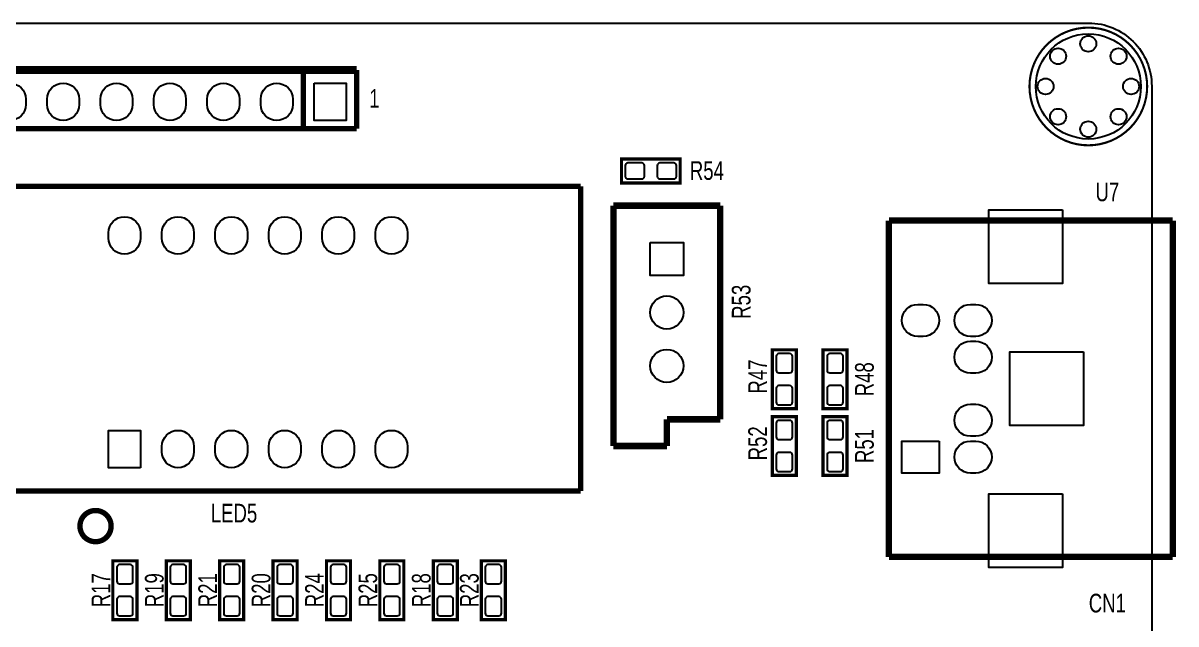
# Model space of a CAD drawing. Extents: x 38 to 5678, y 159 to 4392.
# Drawn here: x 3279 to 5438, y 3207 to 4332 of the extents above; entities that cross this region are included whole.
import ezdxf
from ezdxf.enums import TextEntityAlignment as Align

# ---------------------------------------------------------------- set-up
doc = ezdxf.new("R2010")
doc.units = 0
for name, color, linetype in [('BOARD_GEOMETRY_OUTLINE', 2, 'CONTINUOUS'), ('BOARD_GEOMETRY_SILKSCREEN_TOP', 1, 'CONTINUOUS'), ('PACKAGE_GEOMETRY_SILKSCREEN_TOP', 3, 'CONTINUOUS'), ('PIN_TOP', 4, 'CONTINUOUS'), ('REF_DES_SILKSCREEN_TOP', 5, 'CONTINUOUS')]:
    doc.layers.add(name, color=color, linetype=linetype)

msp = doc.modelspace()

# ---------------------------------------------------------------- linework, layer by layer
at = {"layer": 'BOARD_GEOMETRY_OUTLINE'}
msp.add_lwpolyline([(156.93, 4331.97), (5274.96, 4331.97, -0.414214), (5393.07, 4213.86), (5393.07, 276.93, -0.414214), (5274.96, 158.82), (156.93, 158.82, -0.414214), (38.82, 276.93), (38.82, 4213.86, -0.414214)], format="xyb", close=True, dxfattribs=at)
at = {"layer": 'PACKAGE_GEOMETRY_SILKSCREEN_TOP'}
for points, const_width in [([(5274.34, 4323.44, -1), (5274.34, 4103.04, -1)], 4), ([(3415, 3419.2, -0.999987), (3415, 3360.8, -1.000013)], 10)]:
    msp.add_lwpolyline(points, format="xyb", close=True, dxfattribs=dict(at, const_width=const_width))
for points, const_width in [([(1904.35, 4244.35), (3904.35, 4244.35)], 15), ([(3804.35, 4134.35), (3804.35, 4244.35)], 10), ([(3904.35, 4134.35), (3904.35, 4244.35)], 10), ([(1904.35, 4134.35), (3904.35, 4134.35)], 10), ([(3804.35, 4134.35), (3904.35, 4134.35)], 10), ([(3115.05, 4026.45), (4323.65, 4026.45)], 10), ([(4323.65, 3455.65), (4323.65, 4026.45)], 10), ([(4385, 3990), (4585, 3990)], 12), ([(4385, 3990), (4385, 3540)], 12), ([(4585, 3990), (4585, 3590)], 12), ([(4900.94, 3332.35), (4900.94, 3962.25)], 12), ([(4900.94, 3962.25), (5432.44, 3962.25)], 12), ([(5432.44, 3332.35), (5432.44, 3962.25)], 12), ([(4485, 3590), (4485, 3540)], 12), ([(4485, 3590), (4585, 3590)], 12), ([(4385, 3540), (4485, 3540)], 12), ([(3115.05, 3455.65), (4323.65, 3455.65)], 10), ([(4900.94, 3332.35), (5432.44, 3332.35)], 12)]:
    msp.add_lwpolyline(points, dxfattribs=dict(at, const_width=const_width))
at = {"layer": 'PACKAGE_GEOMETRY_SILKSCREEN_TOP', "const_width": 6}
for points in [[(4400, 4077.5), (4400, 4032.5), (4510, 4032.5), (4510, 4077.5)], [(4727.5, 3720), (4682.5, 3720), (4682.5, 3610), (4727.5, 3610)], [(4822.5, 3720), (4777.5, 3720), (4777.5, 3610), (4822.5, 3610)], [(4682.5, 3485), (4727.5, 3485), (4727.5, 3595), (4682.5, 3595)], [(4777.5, 3485), (4822.5, 3485), (4822.5, 3595), (4777.5, 3595)], [(3492.5, 3325), (3447.5, 3325), (3447.5, 3215), (3492.5, 3215)], [(3592.5, 3325), (3547.5, 3325), (3547.5, 3215), (3592.5, 3215)], [(3692.5, 3325), (3647.5, 3325), (3647.5, 3215), (3692.5, 3215)], [(3792.5, 3325), (3747.5, 3325), (3747.5, 3215), (3792.5, 3215)], [(3892.5, 3325), (3847.5, 3325), (3847.5, 3215), (3892.5, 3215)], [(3992.5, 3325), (3947.5, 3325), (3947.5, 3215), (3992.5, 3215)], [(4092.5, 3325), (4047.5, 3325), (4047.5, 3215), (4092.5, 3215)], [(4182.5, 3325), (4137.5, 3325), (4137.5, 3215), (4182.5, 3215)]]:
    msp.add_lwpolyline(points, close=True, dxfattribs=at)
at = {"layer": 'PIN_TOP'}
for points in [[(3224.35, 4179.35), (3224.35, 4189.35, -1), (3284.35, 4189.35), (3284.35, 4179.35, -1)], [(3324.35, 4179.35), (3324.35, 4189.35, -1), (3384.35, 4189.35), (3384.35, 4179.35, -1)], [(3424.35, 4179.35), (3424.35, 4189.35, -1), (3484.35, 4189.35), (3484.35, 4179.35, -1)], [(3524.35, 4179.35), (3524.35, 4189.35, -1), (3584.35, 4189.35), (3584.35, 4179.35, -1)], [(3624.35, 4179.35), (3624.35, 4189.35, -1), (3684.35, 4189.35), (3684.35, 4179.35, -1)], [(3724.35, 4179.35), (3724.35, 4189.35, -1), (3784.35, 4189.35), (3784.35, 4179.35, -1)], [(4412, 4040), (4438, 4040, 0.414214), (4443, 4045), (4443, 4065, 0.414214), (4438, 4070), (4412, 4070, 0.414214), (4407, 4065), (4407, 4045, 0.414214)], [(4472, 4040), (4498, 4040, 0.414214), (4503, 4045), (4503, 4065, 0.414214), (4498, 4070), (4472, 4070, 0.414214), (4467, 4065), (4467, 4045, 0.414214)], [(3499.35, 3939.35), (3499.35, 3929.35, -1), (3439.35, 3929.35), (3439.35, 3939.35, -1)], [(3599.35, 3939.35), (3599.35, 3929.35, -1), (3539.35, 3929.35), (3539.35, 3939.35, -1)], [(3699.35, 3939.35), (3699.35, 3929.35, -1), (3639.35, 3929.35), (3639.35, 3939.35, -1)], [(3799.35, 3939.35), (3799.35, 3929.35, -1), (3739.35, 3929.35), (3739.35, 3939.35, -1)], [(3899.35, 3939.35), (3899.35, 3929.35, -1), (3839.35, 3929.35), (3839.35, 3939.35, -1)], [(3999.35, 3939.35), (3999.35, 3929.35, -1), (3939.35, 3929.35), (3939.35, 3939.35, -1)], [(4955.04, 3805.25), (4965.04, 3805.25, -1), (4965.04, 3745.25), (4955.04, 3745.25, -1)], [(5053.44, 3805.25), (5063.44, 3805.25, -1), (5063.44, 3745.25), (5053.44, 3745.25, -1)], [(5053.44, 3736.35), (5063.44, 3736.35, -1), (5063.44, 3676.35), (5053.44, 3676.35, -1)], [(4690, 3708), (4690, 3682, 0.414214), (4695, 3677), (4715, 3677, 0.414214), (4720, 3682), (4720, 3708, 0.414214), (4715, 3713), (4695, 3713, 0.414214)], [(4785, 3708), (4785, 3682, 0.414214), (4790, 3677), (4810, 3677, 0.414214), (4815, 3682), (4815, 3708, 0.414214), (4810, 3713), (4790, 3713, 0.414214)], [(4690, 3648), (4690, 3622, 0.414214), (4695, 3617), (4715, 3617, 0.414214), (4720, 3622), (4720, 3648, 0.414214), (4715, 3653), (4695, 3653, 0.414214)], [(4785, 3648), (4785, 3622, 0.414214), (4790, 3617), (4810, 3617, 0.414214), (4815, 3622), (4815, 3648, 0.414214), (4810, 3653), (4790, 3653, 0.414214)], [(5053.44, 3618.25), (5063.44, 3618.25, -1), (5063.44, 3558.25), (5053.44, 3558.25, -1)], [(4720, 3557), (4720, 3583, 0.414214), (4715, 3588), (4695, 3588, 0.414214), (4690, 3583), (4690, 3557, 0.414214), (4695, 3552), (4715, 3552, 0.414214)], [(4815, 3557), (4815, 3583, 0.414214), (4810, 3588), (4790, 3588, 0.414214), (4785, 3583), (4785, 3557, 0.414214), (4790, 3552), (4810, 3552, 0.414214)], [(3599.35, 3539.35), (3599.35, 3529.35, -1), (3539.35, 3529.35), (3539.35, 3539.35, -1)], [(3699.35, 3539.35), (3699.35, 3529.35, -1), (3639.35, 3529.35), (3639.35, 3539.35, -1)], [(3799.35, 3539.35), (3799.35, 3529.35, -1), (3739.35, 3529.35), (3739.35, 3539.35, -1)], [(3899.35, 3539.35), (3899.35, 3529.35, -1), (3839.35, 3529.35), (3839.35, 3539.35, -1)], [(3999.35, 3539.35), (3999.35, 3529.35, -1), (3939.35, 3529.35), (3939.35, 3539.35, -1)], [(5053.44, 3549.35), (5063.44, 3549.35, -1), (5063.44, 3489.35), (5053.44, 3489.35, -1)], [(4720, 3497), (4720, 3523, 0.414214), (4715, 3528), (4695, 3528, 0.414214), (4690, 3523), (4690, 3497, 0.414214), (4695, 3492), (4715, 3492, 0.414214)], [(4815, 3497), (4815, 3523, 0.414214), (4810, 3528), (4790, 3528, 0.414214), (4785, 3523), (4785, 3497, 0.414214), (4790, 3492), (4810, 3492, 0.414214)], [(3455, 3313), (3455, 3287, 0.414214), (3460, 3282), (3480, 3282, 0.414214), (3485, 3287), (3485, 3313, 0.414214), (3480, 3318), (3460, 3318, 0.414214)], [(3555, 3313), (3555, 3287, 0.414214), (3560, 3282), (3580, 3282, 0.414214), (3585, 3287), (3585, 3313, 0.414214), (3580, 3318), (3560, 3318, 0.414214)], [(3655, 3313), (3655, 3287, 0.414214), (3660, 3282), (3680, 3282, 0.414214), (3685, 3287), (3685, 3313, 0.414214), (3680, 3318), (3660, 3318, 0.414214)], [(3755, 3313), (3755, 3287, 0.414214), (3760, 3282), (3780, 3282, 0.414214), (3785, 3287), (3785, 3313, 0.414214), (3780, 3318), (3760, 3318, 0.414214)], [(3855, 3313), (3855, 3287, 0.414214), (3860, 3282), (3880, 3282, 0.414214), (3885, 3287), (3885, 3313, 0.414214), (3880, 3318), (3860, 3318, 0.414214)], [(3955, 3313), (3955, 3287, 0.414214), (3960, 3282), (3980, 3282, 0.414214), (3985, 3287), (3985, 3313, 0.414214), (3980, 3318), (3960, 3318, 0.414214)], [(4055, 3313), (4055, 3287, 0.414214), (4060, 3282), (4080, 3282, 0.414214), (4085, 3287), (4085, 3313, 0.414214), (4080, 3318), (4060, 3318, 0.414214)], [(4145, 3313), (4145, 3287, 0.414214), (4150, 3282), (4170, 3282, 0.414214), (4175, 3287), (4175, 3313, 0.414214), (4170, 3318), (4150, 3318, 0.414214)], [(3455, 3253), (3455, 3227, 0.414214), (3460, 3222), (3480, 3222, 0.414214), (3485, 3227), (3485, 3253, 0.414214), (3480, 3258), (3460, 3258, 0.414214)], [(3555, 3253), (3555, 3227, 0.414214), (3560, 3222), (3580, 3222, 0.414214), (3585, 3227), (3585, 3253, 0.414214), (3580, 3258), (3560, 3258, 0.414214)], [(3655, 3253), (3655, 3227, 0.414214), (3660, 3222), (3680, 3222, 0.414214), (3685, 3227), (3685, 3253, 0.414214), (3680, 3258), (3660, 3258, 0.414214)], [(3755, 3253), (3755, 3227, 0.414214), (3760, 3222), (3780, 3222, 0.414214), (3785, 3227), (3785, 3253, 0.414214), (3780, 3258), (3760, 3258, 0.414214)], [(3855, 3253), (3855, 3227, 0.414214), (3860, 3222), (3880, 3222, 0.414214), (3885, 3227), (3885, 3253, 0.414214), (3880, 3258), (3860, 3258, 0.414214)], [(3955, 3253), (3955, 3227, 0.414214), (3960, 3222), (3980, 3222, 0.414214), (3985, 3227), (3985, 3253, 0.414214), (3980, 3258), (3960, 3258, 0.414214)], [(4055, 3253), (4055, 3227, 0.414214), (4060, 3222), (4080, 3222, 0.414214), (4085, 3227), (4085, 3253, 0.414214), (4080, 3258), (4060, 3258, 0.414214)], [(4145, 3253), (4145, 3227, 0.414214), (4150, 3222), (4170, 3222, 0.414214), (4175, 3227), (4175, 3253, 0.414214), (4170, 3258), (4150, 3258, 0.414214)]]:
    msp.add_lwpolyline(points, format="xyb", close=True, dxfattribs=at)
for points in [[(3824.35, 4219.35), (3884.35, 4219.35), (3884.35, 4149.35), (3824.35, 4149.35)], [(5225.74, 3981.95), (5225.74, 3844.15), (5087.94, 3844.15), (5087.94, 3981.95)], [(4454, 3921), (4516, 3921), (4516, 3859), (4454, 3859)], [(5265.14, 3716.25), (5265.14, 3578.45), (5127.34, 3578.45), (5127.34, 3716.25)], [(3499.35, 3499.35), (3439.35, 3499.35), (3439.35, 3569.35), (3499.35, 3569.35)], [(4995.04, 3549.35), (4995.04, 3489.35), (4925.04, 3489.35), (4925.04, 3549.35)], [(5225.74, 3450.45), (5225.74, 3312.65), (5087.94, 3312.65), (5087.94, 3450.45)]]:
    msp.add_lwpolyline(points, close=True, dxfattribs=at)
for centre, radius in [((5274.34, 4213.24), 98.4), ((5274.34, 4293.24), 15), ((5217.74, 4269.84), 15), ((5330.94, 4269.84), 15), ((5194.34, 4213.24), 15), ((5354.34, 4213.24), 15), ((5217.74, 4156.64), 15), ((5330.94, 4156.64), 15), ((5274.34, 4133.24), 15), ((4485, 3790), 31), ((4485, 3690), 31)]:
    msp.add_circle(centre, radius, dxfattribs=at)

# ---------------------------------------------------------------- texts
at = {"layer": 'BOARD_GEOMETRY_SILKSCREEN_TOP', "width": 0.742857}
msp.add_text('1', height=35, dxfattribs=at).set_placement((3927.5, 4173.33))
at = {"layer": 'REF_DES_SILKSCREEN_TOP', "width": 0.742857}
for s, p in [('R54', (4560, 4038.33)), ('U7', (5310, 3998.33)), ('LED5', (3674.35, 3396.85)), ('CN1', (5310, 3228.33))]:
    msp.add_text(s, height=35, dxfattribs=at).set_placement(p, align=Align.CENTER)
for s, p in [('R53', (4641.67, 3810)), ('R47', (4672.5, 3670)), ('R48', (4872.5, 3665)), ('R52', (4672.5, 3545)), ('R51', (4872.5, 3540)), ('R17', (3442.5, 3270)), ('R19', (3542.5, 3270)), ('R21', (3642.5, 3270)), ('R20', (3742.5, 3270)), ('R24', (3842.5, 3270)), ('R25', (3942.5, 3270)), ('R18', (4042.5, 3270)), ('R23', (4132.5, 3270))]:
    msp.add_text(s, height=35, rotation=90, dxfattribs=at).set_placement(p, align=Align.CENTER)

doc.saveas('drawing.dxf')
